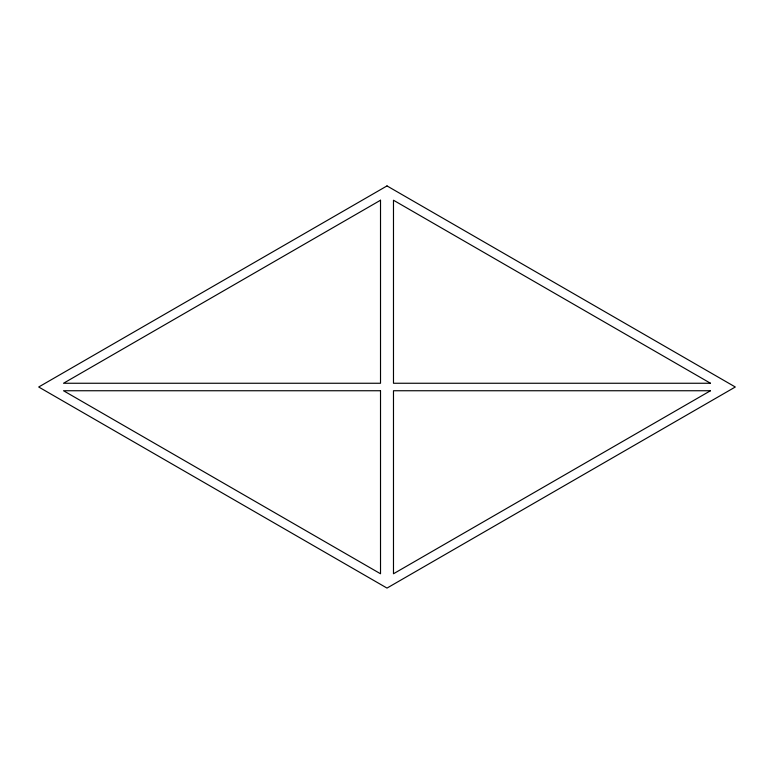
<?xml version="1.0" encoding="UTF-8"?>
<svg xmlns="http://www.w3.org/2000/svg" width="774" height="774" viewBox="0 0 774 774"><rect width="100%" height="100%" fill="white"/><g stroke="black" fill="none" stroke-linecap="round" stroke-linejoin="round"><path stroke-width="1.16" d="M387 185.915L38.7 387L387 588.085L735.3 387L387 185.915M380.518 200.234L63.516 383.256L380.518 383.256L380.518 200.234M710.484 390.744L393.482 573.766L393.482 390.744L710.484 390.744M710.484 383.256L393.482 383.256L393.482 200.234L710.484 383.256M380.518 390.744L63.516 390.744L380.518 573.766L380.518 390.744"/></g></svg>
